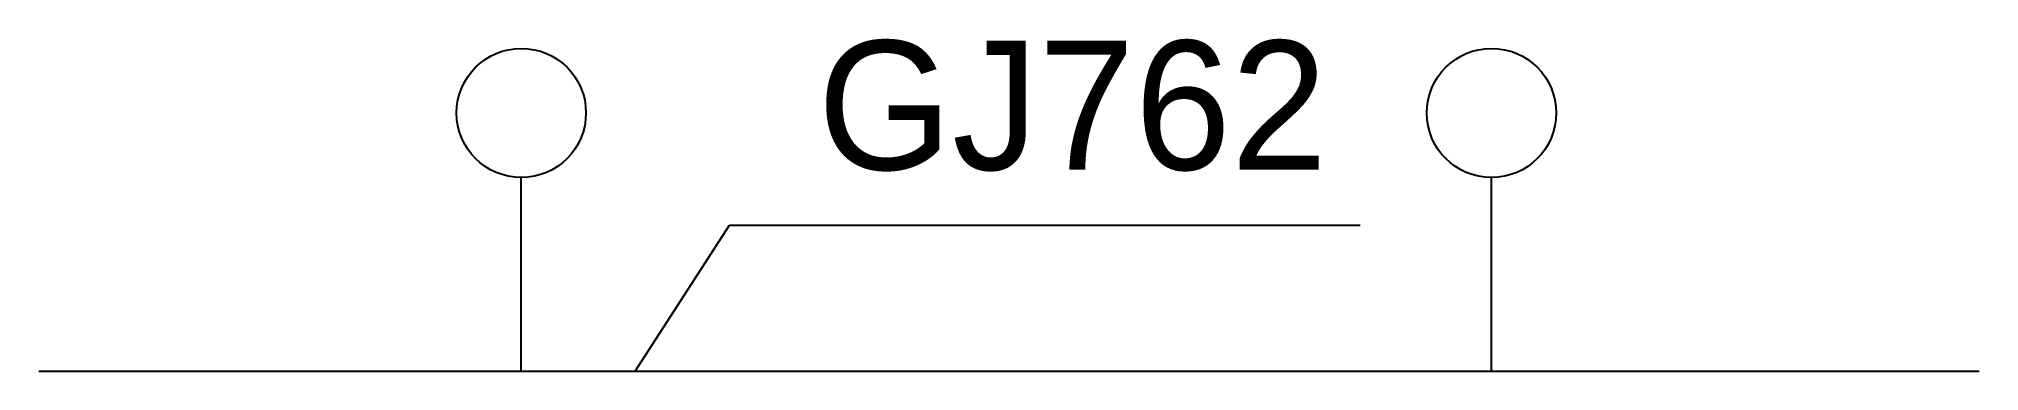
# Model space of a CAD drawing. Header units: metres. Extents: x 8.1 to 38, y 15.7 to 20.8.
import ezdxf

# ---------------------------------------------------------------- set-up
doc = ezdxf.new("R2010")
doc.units = ezdxf.units.M

# ---------------------------------------------------------------- blocks, each defined once
blk = doc.blocks.new('A$C094D07B6')
for p, q in [((1, 0), (1, 3)), ((16, 0), (16, 3))]:
    blk.add_line(p, q)
for centre in [(1, 4), (16, 4)]:
    blk.add_circle(centre, 1)

msp = doc.modelspace()

# ---------------------------------------------------------------- linework, layer by layer
for p, q in [((17.27, 15.7), (18.73, 17.96)), ((18.73, 17.96), (28.48, 17.96)), ((8.05, 15.7), (38.05, 15.7))]:
    msp.add_line(p, q)

# ---------------------------------------------------------------- block references
msp.add_blockref('A$C094D07B6', (14.51, 15.7))

# ---------------------------------------------------------------- texts
msp.add_text('GJ762', height=2).set_placement((20.09, 18.82))

doc.saveas('drawing.dxf')
